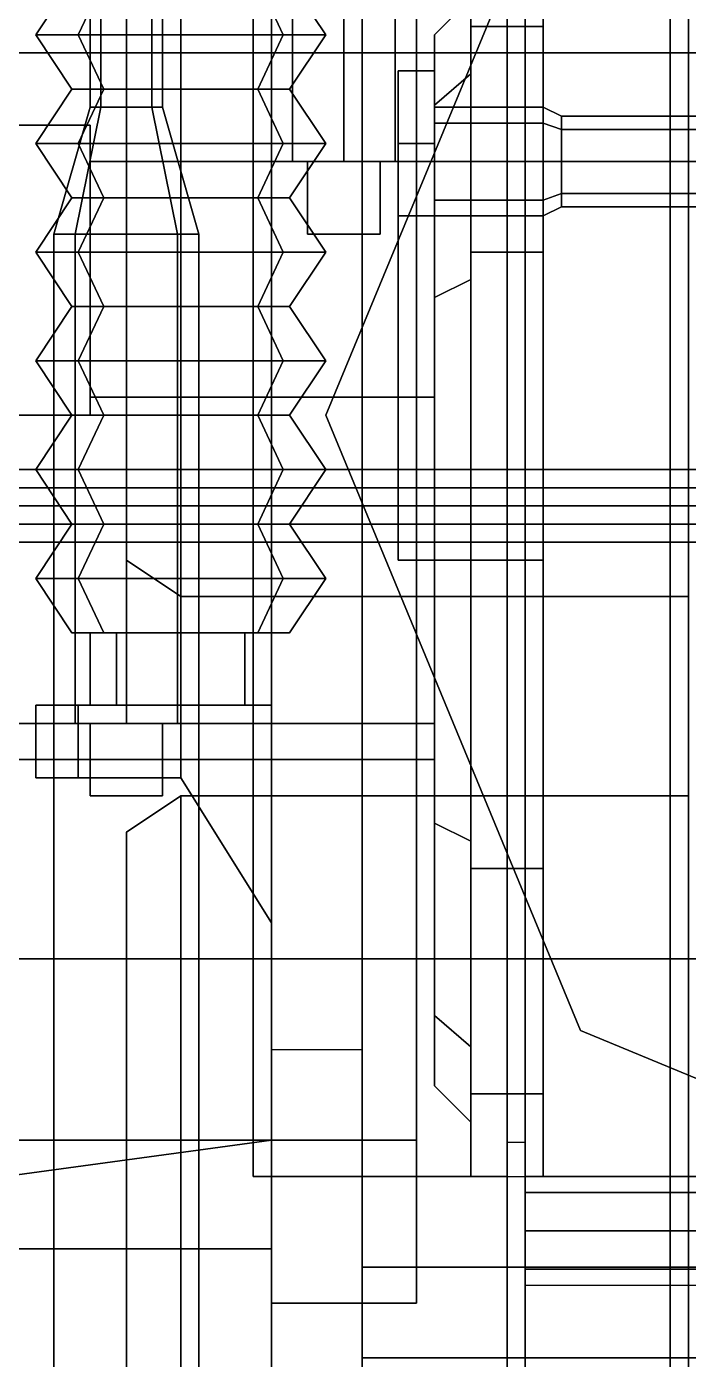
# Model space of a CAD drawing. Header units: millimetres. Extents: x -1.1 to 1.1, y -2.8 to 10.1.
# Drawn here: x -0.645 to -0.28, y 1.699 to 2.434 of the extents above; entities that cross this region are included whole.
import ezdxf

# ---------------------------------------------------------------- set-up
doc = ezdxf.new("R2010")
doc.units = ezdxf.units.MM
for name, color, linetype in [('internals', 5, 'Continuous'), ('seats', 3, 'Continuous'), ('sleeve', 5, 'Continuous'), ('suspension', 5, 'Continuous'), ('tent', 3, 'Continuous'), ('turret', 2, 'Continuous')]:
    doc.layers.add(name, color=color, linetype=linetype)

msp = doc.modelspace()

# ---------------------------------------------------------------- linework, layer by layer
for points in [[(-0.29, 0.34, 0.77), (-0.29, 3.07, 0.77), (0.29, 3.07, 0.77), (0.29, 0.34, 0.77)], [(-0.29, 0.53, 1.05), (-0.29, 2.9, 1.05), (-0.29, 3.07, 0.77), (-0.29, 0.34, 0.77)], [(0.91, 2.17, 2.12), (0.91, 2.18, 2.11), (-0.91, 2.18, 2.11), (-0.91, 2.17, 2.12)], [(0.91, 2.18, 2.11), (0.91, 2.17, 2.1), (-0.91, 2.17, 2.1), (-0.91, 2.18, 2.11)], [(0.91, 2.16, 2.11), (0.91, 2.17, 2.12), (-0.91, 2.17, 2.12), (-0.91, 2.16, 2.11)], [(0.91, 2.17, 2.1), (0.91, 2.16, 2.11), (-0.91, 2.16, 2.11), (-0.91, 2.17, 2.1)]]:
    msp.add_3dface(points)
at = {"layer": 'internals'}
for points in [[(-0.73, 3.16, 1.07), (-0.73, 0.53, 1.07), (-0.28, 0.29, 1.07), (-0.28, 3.16, 1.07)], [(-0.28, 3.16, 0.78), (-0.28, 0.29, 0.78), (0.28, 0.29, 0.78), (0.28, 3.16, 0.78)], [(-0.28, 3.16, 1.07), (-0.28, 0.29, 1.07), (-0.28, 0.29, 0.78), (-0.28, 3.16, 0.78)]]:
    msp.add_3dface(points, dxfattribs=at)
at = {"layer": 'seats'}
for points in [[(-0.59, 2.14, 1.11), (-0.56, 2.12, 1.11), (-0.56, 2.5, 1.11), (-0.59, 2.48, 1.11)], [(-0.56, 2.12, 1.11), (-0.28, 2.12, 1.11), (-0.28, 2.5, 1.11), (-0.56, 2.5, 1.11)], [(-0.59, 2.48, 1.07), (-0.59, 2.14, 1.07), (-0.59, 2.14, 1.11), (-0.59, 2.48, 1.11)], [(-0.59, 2.14, 1.07), (-0.56, 2.12, 1.07), (-0.56, 2.12, 1.11), (-0.59, 2.14, 1.11)], [(-0.56, 2.12, 1.07), (-0.28, 2.12, 1.07), (-0.28, 2.12, 1.11), (-0.56, 2.12, 1.11)], [(-0.59, 1.65, 1.11), (-0.56, 1.63, 1.11), (-0.56, 2.01, 1.11), (-0.59, 1.99, 1.11)], [(-0.59, 1.99, 1.11), (-0.56, 2.01, 1.11), (-0.56, 2.01, 1.07), (-0.59, 1.99, 1.07)], [(-0.56, 1.63, 1.11), (-0.28, 1.63, 1.11), (-0.28, 2.01, 1.11), (-0.56, 2.01, 1.11)], [(-0.56, 2.01, 1.11), (-0.28, 2.01, 1.11), (-0.28, 2.01, 1.07), (-0.56, 2.01, 1.07)], [(-0.59, 1.99, 1.07), (-0.59, 1.65, 1.07), (-0.59, 1.65, 1.11), (-0.59, 1.99, 1.11)]]:
    msp.add_3dface(points, dxfattribs=at)
at = {"layer": 'sleeve'}
for points in [[(-0.60414, 3.07, 2.07414), (-0.61, 3.07, 2.06), (-0.61, 2.39, 2.06), (-0.60414, 2.39, 2.07414)], [(-0.61, 3.07, 2.06), (-0.60414, 3.07, 2.04586), (-0.60414, 2.39, 2.04586), (-0.61, 2.39, 2.06)], [(-0.59, 3.07, 2.08), (-0.60414, 3.07, 2.07414), (-0.60414, 2.39, 2.07414), (-0.59, 2.39, 2.08)], [(-0.60414, 3.07, 2.04586), (-0.59, 3.07, 2.04), (-0.59, 2.39, 2.04), (-0.60414, 2.39, 2.04586)], [(-0.57586, 3.07, 2.07414), (-0.59, 3.07, 2.08), (-0.59, 2.39, 2.08), (-0.57586, 2.39, 2.07414)], [(-0.59, 3.07, 2.04), (-0.57586, 3.07, 2.04586), (-0.57586, 2.39, 2.04586), (-0.59, 2.39, 2.04)], [(-0.57, 3.07, 2.06), (-0.57586, 3.07, 2.07414), (-0.57586, 2.39, 2.07414), (-0.57, 2.39, 2.06)], [(-0.57586, 3.07, 2.04586), (-0.57, 3.07, 2.06), (-0.57, 2.39, 2.06), (-0.57586, 2.39, 2.04586)], [(-0.49828, 2.63, 2.33828), (-0.51, 2.63, 2.31), (-0.51, 2.36, 2.31), (-0.49828, 2.36, 2.33828)], [(-0.51, 2.63, 2.31), (-0.49828, 2.63, 2.28172), (-0.49828, 2.36, 2.28172), (-0.51, 2.36, 2.31)], [(-0.47, 2.63, 2.35), (-0.49828, 2.63, 2.33828), (-0.49828, 2.36, 2.33828), (-0.47, 2.36, 2.35)], [(-0.49828, 2.63, 2.28172), (-0.47, 2.63, 2.27), (-0.47, 2.36, 2.27), (-0.49828, 2.36, 2.28172)], [(-0.44172, 2.63, 2.33828), (-0.47, 2.63, 2.35), (-0.47, 2.36, 2.35), (-0.44172, 2.36, 2.33828)], [(-0.47, 2.63, 2.27), (-0.44172, 2.63, 2.28172), (-0.44172, 2.36, 2.28172), (-0.47, 2.36, 2.27)], [(-0.43, 2.63, 2.31), (-0.44172, 2.63, 2.33828), (-0.44172, 2.36, 2.33828), (-0.43, 2.36, 2.31)], [(-0.44172, 2.63, 2.28172), (-0.43, 2.63, 2.31), (-0.43, 2.36, 2.31), (-0.44172, 2.36, 2.28172)], [(-0.4, 2.40847, 2.345), (-0.4, 2.45, 2.19), (-0.42, 2.43, 2.19), (-0.42, 2.39115, 2.335)], [(-0.4, 2.45, 2.19), (-0.4, 2.40847, 2.035), (-0.42, 2.39115, 2.045), (-0.42, 2.43, 2.19)], [(-0.42, 1.995, 1.93885), (-0.42, 2.39115, 2.335), (-0.42, 2.43, 2.19), (-0.42, 2.14, 1.9)], [(-0.42, 2.14, 1.9), (-0.42, 2.43, 2.19), (-0.42, 2.39115, 2.045), (-0.42, 2.285, 1.93885)], [(-0.42, 2.41, 2.46), (-0.42, 2.37, 2.41), (-0.44, 2.37, 2.41), (-0.44, 2.41, 2.46)], [(-0.44, 2.41, 2.53), (-0.44, 2.37, 2.57), (-0.42, 2.37, 2.57), (-0.42, 2.41, 2.53)], [(-0.42, 2.41, 2.53), (-0.42, 2.41, 2.46), (-0.44, 2.41, 2.46), (-0.44, 2.41, 2.53)], [(-0.44, 2.41, 2.46), (-0.44, 2.37, 2.41), (-0.44, 2.37, 2.57), (-0.44, 2.41, 2.53)], [(-0.42, 2.37, 2.57), (-0.42, 2.37, 2.41), (-0.42, 2.41, 2.46), (-0.42, 2.41, 2.53)], [(-0.4, 2.295, 2.45847), (-0.4, 2.40847, 2.345), (-0.42, 2.39115, 2.335), (-0.42, 2.285, 2.44115)], [(-0.4, 2.40847, 2.035), (-0.4, 2.295, 1.92153), (-0.42, 2.285, 1.93885), (-0.42, 2.39115, 2.045)], [(-0.61828, 2.32, 2.03172), (-0.63, 2.32, 2.06), (-0.61, 2.39, 2.06), (-0.60414, 2.39, 2.04586)], [(-0.63, 2.32, 2.06), (-0.61828, 2.32, 2.08828), (-0.60414, 2.39, 2.07414), (-0.61, 2.39, 2.06)], [(-0.59, 2.32, 2.02), (-0.61828, 2.32, 2.03172), (-0.60414, 2.39, 2.04586), (-0.59, 2.39, 2.04)], [(-0.61828, 2.32, 2.08828), (-0.59, 2.32, 2.1), (-0.59, 2.39, 2.08), (-0.60414, 2.39, 2.07414)], [(-0.56172, 2.32, 2.03172), (-0.59, 2.32, 2.02), (-0.59, 2.39, 2.04), (-0.57586, 2.39, 2.04586)], [(-0.59, 2.32, 2.1), (-0.56172, 2.32, 2.08828), (-0.57586, 2.39, 2.07414), (-0.59, 2.39, 2.08)], [(-0.55, 2.32, 2.06), (-0.56172, 2.32, 2.03172), (-0.57586, 2.39, 2.04586), (-0.57, 2.39, 2.06)], [(-0.56172, 2.32, 2.08828), (-0.55, 2.32, 2.06), (-0.57, 2.39, 2.06), (-0.57586, 2.39, 2.07414)], [(-0.42, 1.88885, 2.045), (-0.42, 2.285, 2.44115), (-0.42, 2.39115, 2.335), (-0.42, 1.995, 1.93885)], [(-0.42, 2.39, 2.52), (-0.42, 2.38121, 2.54121), (-0.36, 2.38121, 2.54121), (-0.36, 2.39, 2.52)], [(-0.42, 2.38121, 2.49879), (-0.42, 2.39, 2.52), (-0.36, 2.39, 2.52), (-0.36, 2.38121, 2.49879)], [(-0.35, 2.37768, 2.53768), (-0.35, 2.385, 2.52), (-0.36, 2.39, 2.52), (-0.36, 2.38121, 2.54121)], [(-0.35, 2.385, 2.52), (-0.35, 2.37768, 2.50232), (-0.36, 2.38121, 2.49879), (-0.36, 2.39, 2.52)], [(0.35, 2.37768, 2.53768), (0.35, 2.385, 2.52), (-0.35, 2.385, 2.52), (-0.35, 2.37768, 2.53768)], [(0.35, 2.385, 2.52), (0.35, 2.37768, 2.50232), (-0.35, 2.37768, 2.50232), (-0.35, 2.385, 2.52)], [(-0.61, 2.38, 2.51), (-0.61, 2.38, 2.12), (-0.93, 2.38, 2.12), (-0.93, 2.38, 2.51)], [(-0.65686, 2.38, 2.62314), (-0.61, 2.38, 2.51), (-0.93, 2.38, 2.51), (-0.88314, 2.38, 2.62314)], [(-0.61, 2.38, 2.12), (-0.61, 2.22, 2.12), (-0.93, 2.22, 2.12), (-0.93, 2.38, 2.12)], [(-0.61, 2.38, 2.51), (-0.65686, 2.38, 2.62314), (-0.65686, 2.22, 2.62314), (-0.61, 2.22, 2.51)], [(-0.61, 2.38, 2.12), (-0.61, 2.38, 2.51), (-0.61, 2.22, 2.51), (-0.61, 2.22, 2.12)], [(-0.42, 2.38121, 2.54121), (-0.42, 2.36, 2.55), (-0.36, 2.36, 2.55), (-0.36, 2.38121, 2.54121)], [(-0.42, 2.36, 2.49), (-0.42, 2.38121, 2.49879), (-0.36, 2.38121, 2.49879), (-0.36, 2.36, 2.49)], [(-0.35, 2.36, 2.545), (-0.35, 2.37768, 2.53768), (-0.36, 2.38121, 2.54121), (-0.36, 2.36, 2.55)], [(-0.35, 2.37768, 2.50232), (-0.35, 2.36, 2.495), (-0.36, 2.36, 2.49), (-0.36, 2.38121, 2.49879)], [(0.35, 2.36, 2.545), (0.35, 2.37768, 2.53768), (-0.35, 2.37768, 2.53768), (-0.35, 2.36, 2.545)], [(0.35, 2.37768, 2.50232), (0.35, 2.36, 2.495), (-0.35, 2.36, 2.495), (-0.35, 2.37768, 2.50232)], [(-0.42, 2.37, 2.41), (-0.42, 2.33, 2.41), (-0.44, 2.33, 2.41), (-0.44, 2.37, 2.41)], [(-0.44, 2.37, 2.57), (-0.44, 2.33, 2.57), (-0.42, 2.33, 2.57), (-0.42, 2.37, 2.57)], [(-0.44, 2.37, 2.41), (-0.44, 2.33, 2.41), (-0.44, 2.33, 2.57), (-0.44, 2.37, 2.57)], [(-0.42, 2.33, 2.57), (-0.42, 2.33, 2.41), (-0.42, 2.37, 2.41), (-0.42, 2.37, 2.57)], [(-0.51, 2.36, 2.36), (-0.51, 2.36, 2.32), (-0.61, 2.36, 2.32), (-0.61, 2.36, 2.36)], [(-0.51, 2.36, 2.32), (-0.51, 2.23, 2.32), (-0.61, 2.23, 2.32), (-0.61, 2.36, 2.32)], [(-0.61, 2.36, 2.36), (-0.61, 2.23, 2.36), (-0.51, 2.23, 2.36), (-0.51, 2.36, 2.36)], [(-0.42, 2.36, 2.21), (-0.42, 2.36, 2.06), (-0.61, 2.36, 2.15), (-0.61, 2.36, 2.3)], [(-0.42, 2.36, 2.06), (-0.42, 2.23, 2.06), (-0.61, 2.23, 2.15), (-0.61, 2.36, 2.15)], [(-0.61, 2.36, 2.3), (-0.61, 2.23, 2.3), (-0.42, 2.23, 2.21), (-0.42, 2.36, 2.21)], [(-0.51, 2.36, 2.26), (-0.51, 1.82, 2.26), (-0.51, 1.82, 2.38), (-0.51, 2.36, 2.38)], [(-0.51, 2.36, 2.38), (-0.51, 1.82, 2.38), (-0.43, 1.82, 2.38), (-0.43, 2.36, 2.38)], [(-0.43, 2.36, 2.38), (-0.43, 2.36, 2.26), (-0.51, 2.36, 2.26), (-0.51, 2.36, 2.38)], [(-0.43, 2.36, 2.26), (-0.43, 1.82, 2.26), (-0.51, 1.82, 2.26), (-0.51, 2.36, 2.26)], [(-0.49, 2.36, 2.38), (-0.49, 2.32, 2.38), (-0.49, 2.32, 2.44), (-0.49, 2.36, 2.44)], [(-0.49, 2.36, 2.44), (-0.49, 2.32, 2.44), (-0.45, 2.32, 2.44), (-0.45, 2.36, 2.44)], [(-0.45, 2.36, 2.38), (-0.49, 2.36, 2.38), (-0.49, 2.36, 2.44), (-0.45, 2.36, 2.44)], [(-0.45, 2.32, 2.44), (-0.45, 2.32, 2.38), (-0.45, 2.36, 2.38), (-0.45, 2.36, 2.44)], [(-0.43, 1.82, 2.38), (-0.43, 1.82, 2.26), (-0.43, 2.36, 2.26), (-0.43, 2.36, 2.38)], [(-0.43, 2.36, 2.36), (-0.43, 2.23, 2.36), (-0.42, 2.23, 2.36), (-0.42, 2.36, 2.36)], [(-0.42, 2.36, 2.36), (-0.42, 2.36, 2.32), (-0.43, 2.36, 2.32), (-0.43, 2.36, 2.36)], [(-0.42, 2.36, 2.32), (-0.42, 2.23, 2.32), (-0.43, 2.23, 2.32), (-0.43, 2.36, 2.32)], [(-0.42, 2.36, 2.55), (-0.42, 2.33879, 2.54121), (-0.36, 2.33879, 2.54121), (-0.36, 2.36, 2.55)], [(-0.42, 2.33879, 2.49879), (-0.42, 2.36, 2.49), (-0.36, 2.36, 2.49), (-0.36, 2.33879, 2.49879)], [(-0.35, 2.34232, 2.53768), (-0.35, 2.36, 2.545), (-0.36, 2.36, 2.55), (-0.36, 2.33879, 2.54121)], [(-0.35, 2.36, 2.495), (-0.35, 2.34232, 2.50232), (-0.36, 2.33879, 2.49879), (-0.36, 2.36, 2.49)], [(0.35, 2.34232, 2.53768), (0.35, 2.36, 2.545), (-0.35, 2.36, 2.545), (-0.35, 2.34232, 2.53768)], [(0.35, 2.36, 2.495), (0.35, 2.34232, 2.50232), (-0.35, 2.34232, 2.50232), (-0.35, 2.36, 2.495)], [(-0.42, 2.33879, 2.54121), (-0.42, 2.33, 2.52), (-0.36, 2.33, 2.52), (-0.36, 2.33879, 2.54121)], [(-0.42, 2.33, 2.52), (-0.42, 2.33879, 2.49879), (-0.36, 2.33879, 2.49879), (-0.36, 2.33, 2.52)], [(-0.35, 2.335, 2.52), (-0.35, 2.34232, 2.53768), (-0.36, 2.33879, 2.54121), (-0.36, 2.33, 2.52)], [(-0.35, 2.34232, 2.50232), (-0.35, 2.335, 2.52), (-0.36, 2.33, 2.52), (-0.36, 2.33879, 2.49879)], [(0.35, 2.335, 2.52), (0.35, 2.34232, 2.53768), (-0.35, 2.34232, 2.53768), (-0.35, 2.335, 2.52)], [(0.35, 2.34232, 2.50232), (0.35, 2.335, 2.52), (-0.35, 2.335, 2.52), (-0.35, 2.34232, 2.50232)], [(-0.42, 2.33, 2.41), (-0.42, 2.14, 2.38), (-0.44, 2.14, 2.38), (-0.44, 2.33, 2.41)], [(-0.44, 2.33, 2.57), (-0.44, 2.14, 2.48), (-0.42, 2.14, 2.48), (-0.42, 2.33, 2.57)], [(-0.44, 2.33, 2.41), (-0.44, 2.14, 2.38), (-0.44, 2.14, 2.48), (-0.44, 2.33, 2.57)], [(-0.42, 2.14, 2.48), (-0.42, 2.14, 2.38), (-0.42, 2.33, 2.41), (-0.42, 2.33, 2.57)], [(-0.61828, 2.32, 2.08828), (-0.63, 2.32, 2.06), (-0.63, 2.05, 2.06), (-0.61828, 2.05, 2.08828)], [(-0.63, 2.32, 2.06), (-0.61828, 2.32, 2.03172), (-0.61828, 2.05, 2.03172), (-0.63, 2.05, 2.06)], [(-0.59, 2.32, 2.1), (-0.61828, 2.32, 2.08828), (-0.61828, 2.05, 2.08828), (-0.59, 2.05, 2.1)], [(-0.61828, 2.32, 2.03172), (-0.59, 2.32, 2.02), (-0.59, 2.05, 2.02), (-0.61828, 2.05, 2.03172)], [(-0.56172, 2.32, 2.08828), (-0.59, 2.32, 2.1), (-0.59, 2.05, 2.1), (-0.56172, 2.05, 2.08828)], [(-0.59, 2.32, 2.02), (-0.56172, 2.32, 2.03172), (-0.56172, 2.05, 2.03172), (-0.59, 2.05, 2.02)], [(-0.55, 2.32, 2.06), (-0.56172, 2.32, 2.08828), (-0.56172, 2.05, 2.08828), (-0.55, 2.05, 2.06)], [(-0.56172, 2.32, 2.03172), (-0.55, 2.32, 2.06), (-0.55, 2.05, 2.06), (-0.56172, 2.05, 2.03172)], [(-0.49, 2.32, 2.44), (-0.49, 2.32, 2.38), (-0.45, 2.32, 2.38), (-0.45, 2.32, 2.44)], [(-0.4, 2.14, 2.5), (-0.4, 2.295, 2.45847), (-0.42, 2.285, 2.44115), (-0.42, 2.14, 2.48)], [(-0.4, 2.295, 1.92153), (-0.4, 2.14, 1.88), (-0.42, 2.14, 1.9), (-0.42, 2.285, 1.93885)], [(-0.42, 1.85, 2.19), (-0.42, 2.14, 2.48), (-0.42, 2.285, 2.44115), (-0.42, 1.88885, 2.045)], [(-0.61, 2.23, 2.36), (-0.61, 2.23, 2.32), (-0.51, 2.23, 2.32), (-0.51, 2.23, 2.36)], [(-0.61, 2.23, 2.3), (-0.61, 2.23, 2.15), (-0.42, 2.23, 2.06), (-0.42, 2.23, 2.21)], [(-0.43, 2.23, 2.36), (-0.43, 2.23, 2.32), (-0.42, 2.23, 2.32), (-0.42, 2.23, 2.36)], [(-0.93, 2.22, 2.51), (-0.93, 2.22, 2.12), (-0.61, 2.22, 2.12), (-0.61, 2.22, 2.51)], [(-0.88314, 2.22, 2.62314), (-0.93, 2.22, 2.51), (-0.61, 2.22, 2.51), (-0.65686, 2.22, 2.62314)], [(-0.44, 2.14, 2.48), (-0.44, 2.14, 2.38), (-0.42, 2.14, 2.38), (-0.42, 2.14, 2.48)], [(-0.4, 1.985, 2.45847), (-0.4, 2.14, 2.5), (-0.42, 2.14, 2.48), (-0.42, 1.995, 2.44115)], [(-0.4, 2.14, 1.88), (-0.4, 1.985, 1.92153), (-0.42, 1.995, 1.93885), (-0.42, 2.14, 1.9)], [(-0.42, 1.88885, 2.335), (-0.42, 1.995, 2.44115), (-0.42, 2.14, 2.48), (-0.42, 1.85, 2.19)], [(-0.73, 2.05, 2.01), (-0.73, 1.92, 2.01), (-0.42, 1.92, 2.01), (-0.42, 2.05, 2.01)], [(-0.73, 2.05, 2.11), (-0.73, 1.92, 2.11), (-0.63, 1.92, 2.11), (-0.63, 2.05, 2.11)], [(-0.63, 2.05, 2.07), (-0.63, 1.92, 2.07), (-0.73, 1.92, 2.07), (-0.73, 2.05, 2.07)], [(-0.63, 2.05, 2.11), (-0.63, 2.05, 2.07), (-0.73, 2.05, 2.07), (-0.73, 2.05, 2.11)], [(-0.42, 2.05, 1.93), (-0.42, 2.03, 1.93), (-0.73, 2.03, 1.93), (-0.73, 2.05, 1.93)], [(-0.42, 2.05, 2.01), (-0.42, 2.05, 1.93), (-0.73, 2.05, 1.93), (-0.73, 2.05, 2.01)], [(-0.63, 2.05, 2.01), (-0.63, 1.51, 2.01), (-0.63, 1.51, 2.13), (-0.63, 2.05, 2.13)], [(-0.63, 2.05, 2.13), (-0.63, 1.51, 2.13), (-0.55, 1.51, 2.13), (-0.55, 2.05, 2.13)], [(-0.55, 2.05, 2.13), (-0.55, 2.05, 2.01), (-0.63, 2.05, 2.01), (-0.63, 2.05, 2.13)], [(-0.55, 2.05, 2.01), (-0.55, 1.51, 2.01), (-0.63, 1.51, 2.01), (-0.63, 2.05, 2.01)], [(-0.57, 2.05, 2.13), (-0.61, 2.05, 2.13), (-0.61, 2.05, 2.19), (-0.57, 2.05, 2.19)], [(-0.61, 2.05, 2.13), (-0.61, 2.01, 2.13), (-0.61, 2.01, 2.19), (-0.61, 2.05, 2.19)], [(-0.61, 2.05, 2.19), (-0.61, 2.01, 2.19), (-0.57, 2.01, 2.19), (-0.57, 2.05, 2.19)], [(-0.57, 2.01, 2.19), (-0.57, 2.01, 2.13), (-0.57, 2.05, 2.13), (-0.57, 2.05, 2.19)], [(-0.55, 1.51, 2.13), (-0.55, 1.51, 2.01), (-0.55, 2.05, 2.01), (-0.55, 2.05, 2.13)], [(-0.73, 2.03, 2.01), (-0.73, 2.03, 1.93), (-0.42, 2.03, 1.93), (-0.42, 2.03, 2.01)], [(-0.61, 2.01, 2.19), (-0.61, 2.01, 2.13), (-0.57, 2.01, 2.13), (-0.57, 2.01, 2.19)], [(-0.4, 1.87153, 2.345), (-0.4, 1.985, 2.45847), (-0.42, 1.995, 2.44115), (-0.42, 1.88885, 2.335)], [(-0.4, 1.985, 1.92153), (-0.4, 1.87153, 2.035), (-0.42, 1.88885, 2.045), (-0.42, 1.995, 1.93885)], [(-0.73, 1.92, 2.11), (-0.73, 1.92, 2.07), (-0.63, 1.92, 2.07), (-0.63, 1.92, 2.11)], [(-0.4, 1.83, 2.19), (-0.4, 1.87153, 2.345), (-0.42, 1.88885, 2.335), (-0.42, 1.85, 2.19)], [(-0.4, 1.87153, 2.035), (-0.4, 1.83, 2.19), (-0.42, 1.85, 2.19), (-0.42, 1.88885, 2.045)], [(-0.51, 1.82, 2.28), (-0.51, 1.82, 2.26), (-0.43, 1.82, 2.26), (-0.43, 1.82, 2.28)], [(-0.51, 1.82, 2.28), (-0.51, 1.73, 2.28), (-0.51, 1.73, 2.33), (-0.51, 1.82, 2.33)], [(-0.43, 1.82, 2.28), (-0.43, 1.73, 2.28), (-0.51, 1.73, 2.28), (-0.51, 1.82, 2.28)], [(-0.51, 1.82, 2.33), (-0.51, 1.73, 2.33), (-0.43, 1.73, 2.33), (-0.43, 1.82, 2.33)], [(-0.51, 1.82, 2.38), (-0.51, 1.82, 2.33), (-0.43, 1.82, 2.33), (-0.43, 1.82, 2.38)], [(-0.43, 1.73, 2.33), (-0.43, 1.73, 2.28), (-0.43, 1.82, 2.28), (-0.43, 1.82, 2.33)], [(-0.51, 1.73, 2.33), (-0.51, 1.73, 2.28), (-0.43, 1.73, 2.28), (-0.43, 1.73, 2.33)]]:
    msp.add_3dface(points, dxfattribs=at)
at = {"layer": 'suspension'}
for points in [[(-0.51, 3.17, 0.6), (-0.51, 0.5, 0.6), (-0.51, 0.4, 0.79), (-0.51, 3.17, 0.79)], [(-0.46, 3.12, 0.6), (-0.46, 0.5, 0.6), (-0.51, 0.5, 0.6), (-0.51, 3.17, 0.6)], [(-0.51, 3.17, 0.79), (-0.51, 0.4, 0.79), (-0.46, 0.4, 0.79), (-0.46, 3.12, 0.79)], [(-0.46, 0.4, 0.79), (-0.46, 0.5, 0.6), (-0.46, 3.12, 0.6), (-0.46, 3.12, 0.79)], [(-0.61657, 2.43, 0.44343), (-0.64, 2.43, 0.5), (-0.62, 2.46, 0.5), (-0.60243, 2.46, 0.45757)], [(-0.64, 2.43, 0.5), (-0.61657, 2.43, 0.55657), (-0.60243, 2.46, 0.54243), (-0.62, 2.46, 0.5)], [(-0.56, 2.43, 0.42), (-0.61657, 2.43, 0.44343), (-0.60243, 2.46, 0.45757), (-0.56, 2.46, 0.44)], [(-0.61657, 2.43, 0.55657), (-0.56, 2.43, 0.58), (-0.56, 2.46, 0.56), (-0.60243, 2.46, 0.54243)], [(-0.50343, 2.43, 0.44343), (-0.56, 2.43, 0.42), (-0.56, 2.46, 0.44), (-0.51757, 2.46, 0.45757)], [(-0.56, 2.43, 0.58), (-0.50343, 2.43, 0.55657), (-0.51757, 2.46, 0.54243), (-0.56, 2.46, 0.56)], [(-0.48, 2.43, 0.5), (-0.50343, 2.43, 0.44343), (-0.51757, 2.46, 0.45757), (-0.5, 2.46, 0.5)], [(-0.50343, 2.43, 0.55657), (-0.48, 2.43, 0.5), (-0.5, 2.46, 0.5), (-0.51757, 2.46, 0.54243)], [(-0.61657, 2.43, 0.55657), (-0.64, 2.43, 0.5), (-0.62, 2.4, 0.5), (-0.60243, 2.4, 0.54243)], [(-0.64, 2.43, 0.5), (-0.61657, 2.43, 0.44343), (-0.60243, 2.4, 0.45757), (-0.62, 2.4, 0.5)], [(-0.56, 2.43, 0.58), (-0.61657, 2.43, 0.55657), (-0.60243, 2.4, 0.54243), (-0.56, 2.4, 0.56)], [(-0.61657, 2.43, 0.44343), (-0.56, 2.43, 0.42), (-0.56, 2.4, 0.44), (-0.60243, 2.4, 0.45757)], [(-0.50343, 2.43, 0.55657), (-0.56, 2.43, 0.58), (-0.56, 2.4, 0.56), (-0.51757, 2.4, 0.54243)], [(-0.56, 2.43, 0.42), (-0.50343, 2.43, 0.44343), (-0.51757, 2.4, 0.45757), (-0.56, 2.4, 0.44)], [(-0.48, 2.43, 0.5), (-0.50343, 2.43, 0.55657), (-0.51757, 2.4, 0.54243), (-0.5, 2.4, 0.5)], [(-0.50343, 2.43, 0.44343), (-0.48, 2.43, 0.5), (-0.5, 2.4, 0.5), (-0.51757, 2.4, 0.45757)], [(-0.61657, 2.37, 0.44343), (-0.64, 2.37, 0.5), (-0.62, 2.4, 0.5), (-0.60243, 2.4, 0.45757)], [(-0.64, 2.37, 0.5), (-0.61657, 2.37, 0.55657), (-0.60243, 2.4, 0.54243), (-0.62, 2.4, 0.5)], [(-0.56, 2.37, 0.42), (-0.61657, 2.37, 0.44343), (-0.60243, 2.4, 0.45757), (-0.56, 2.4, 0.44)], [(-0.61657, 2.37, 0.55657), (-0.56, 2.37, 0.58), (-0.56, 2.4, 0.56), (-0.60243, 2.4, 0.54243)], [(-0.50343, 2.37, 0.44343), (-0.56, 2.37, 0.42), (-0.56, 2.4, 0.44), (-0.51757, 2.4, 0.45757)], [(-0.56, 2.37, 0.58), (-0.50343, 2.37, 0.55657), (-0.51757, 2.4, 0.54243), (-0.56, 2.4, 0.56)], [(-0.48, 2.37, 0.5), (-0.50343, 2.37, 0.44343), (-0.51757, 2.4, 0.45757), (-0.5, 2.4, 0.5)], [(-0.50343, 2.37, 0.55657), (-0.48, 2.37, 0.5), (-0.5, 2.4, 0.5), (-0.51757, 2.4, 0.54243)], [(-0.61657, 2.37, 0.55657), (-0.64, 2.37, 0.5), (-0.62, 2.34, 0.5), (-0.60243, 2.34, 0.54243)], [(-0.64, 2.37, 0.5), (-0.61657, 2.37, 0.44343), (-0.60243, 2.34, 0.45757), (-0.62, 2.34, 0.5)], [(-0.56, 2.37, 0.58), (-0.61657, 2.37, 0.55657), (-0.60243, 2.34, 0.54243), (-0.56, 2.34, 0.56)], [(-0.61657, 2.37, 0.44343), (-0.56, 2.37, 0.42), (-0.56, 2.34, 0.44), (-0.60243, 2.34, 0.45757)], [(-0.50343, 2.37, 0.55657), (-0.56, 2.37, 0.58), (-0.56, 2.34, 0.56), (-0.51757, 2.34, 0.54243)], [(-0.56, 2.37, 0.42), (-0.50343, 2.37, 0.44343), (-0.51757, 2.34, 0.45757), (-0.56, 2.34, 0.44)], [(-0.48, 2.37, 0.5), (-0.50343, 2.37, 0.55657), (-0.51757, 2.34, 0.54243), (-0.5, 2.34, 0.5)], [(-0.50343, 2.37, 0.44343), (-0.48, 2.37, 0.5), (-0.5, 2.34, 0.5), (-0.51757, 2.34, 0.45757)], [(-0.61657, 2.31, 0.44343), (-0.64, 2.31, 0.5), (-0.62, 2.34, 0.5), (-0.60243, 2.34, 0.45757)], [(-0.64, 2.31, 0.5), (-0.61657, 2.31, 0.55657), (-0.60243, 2.34, 0.54243), (-0.62, 2.34, 0.5)], [(-0.56, 2.31, 0.42), (-0.61657, 2.31, 0.44343), (-0.60243, 2.34, 0.45757), (-0.56, 2.34, 0.44)], [(-0.61657, 2.31, 0.55657), (-0.56, 2.31, 0.58), (-0.56, 2.34, 0.56), (-0.60243, 2.34, 0.54243)], [(-0.50343, 2.31, 0.44343), (-0.56, 2.31, 0.42), (-0.56, 2.34, 0.44), (-0.51757, 2.34, 0.45757)], [(-0.56, 2.31, 0.58), (-0.50343, 2.31, 0.55657), (-0.51757, 2.34, 0.54243), (-0.56, 2.34, 0.56)], [(-0.48, 2.31, 0.5), (-0.50343, 2.31, 0.44343), (-0.51757, 2.34, 0.45757), (-0.5, 2.34, 0.5)], [(-0.50343, 2.31, 0.55657), (-0.48, 2.31, 0.5), (-0.5, 2.34, 0.5), (-0.51757, 2.34, 0.54243)], [(-0.61657, 2.31, 0.55657), (-0.64, 2.31, 0.5), (-0.62, 2.28, 0.5), (-0.60243, 2.28, 0.54243)], [(-0.64, 2.31, 0.5), (-0.61657, 2.31, 0.44343), (-0.60243, 2.28, 0.45757), (-0.62, 2.28, 0.5)], [(-0.56, 2.31, 0.58), (-0.61657, 2.31, 0.55657), (-0.60243, 2.28, 0.54243), (-0.56, 2.28, 0.56)], [(-0.61657, 2.31, 0.44343), (-0.56, 2.31, 0.42), (-0.56, 2.28, 0.44), (-0.60243, 2.28, 0.45757)], [(-0.50343, 2.31, 0.55657), (-0.56, 2.31, 0.58), (-0.56, 2.28, 0.56), (-0.51757, 2.28, 0.54243)], [(-0.56, 2.31, 0.42), (-0.50343, 2.31, 0.44343), (-0.51757, 2.28, 0.45757), (-0.56, 2.28, 0.44)], [(-0.48, 2.31, 0.5), (-0.50343, 2.31, 0.55657), (-0.51757, 2.28, 0.54243), (-0.5, 2.28, 0.5)], [(-0.50343, 2.31, 0.44343), (-0.48, 2.31, 0.5), (-0.5, 2.28, 0.5), (-0.51757, 2.28, 0.45757)], [(-0.61657, 2.25, 0.44343), (-0.64, 2.25, 0.5), (-0.62, 2.28, 0.5), (-0.60243, 2.28, 0.45757)], [(-0.64, 2.25, 0.5), (-0.61657, 2.25, 0.55657), (-0.60243, 2.28, 0.54243), (-0.62, 2.28, 0.5)], [(-0.56, 2.25, 0.42), (-0.61657, 2.25, 0.44343), (-0.60243, 2.28, 0.45757), (-0.56, 2.28, 0.44)], [(-0.61657, 2.25, 0.55657), (-0.56, 2.25, 0.58), (-0.56, 2.28, 0.56), (-0.60243, 2.28, 0.54243)], [(-0.50343, 2.25, 0.44343), (-0.56, 2.25, 0.42), (-0.56, 2.28, 0.44), (-0.51757, 2.28, 0.45757)], [(-0.56, 2.25, 0.58), (-0.50343, 2.25, 0.55657), (-0.51757, 2.28, 0.54243), (-0.56, 2.28, 0.56)], [(-0.48, 2.25, 0.5), (-0.50343, 2.25, 0.44343), (-0.51757, 2.28, 0.45757), (-0.5, 2.28, 0.5)], [(-0.50343, 2.25, 0.55657), (-0.48, 2.25, 0.5), (-0.5, 2.28, 0.5), (-0.51757, 2.28, 0.54243)], [(-0.61657, 2.25, 0.55657), (-0.64, 2.25, 0.5), (-0.62, 2.22, 0.5), (-0.60243, 2.22, 0.54243)], [(-0.64, 2.25, 0.5), (-0.61657, 2.25, 0.44343), (-0.60243, 2.22, 0.45757), (-0.62, 2.22, 0.5)], [(-0.56, 2.25, 0.58), (-0.61657, 2.25, 0.55657), (-0.60243, 2.22, 0.54243), (-0.56, 2.22, 0.56)], [(-0.61657, 2.25, 0.44343), (-0.56, 2.25, 0.42), (-0.56, 2.22, 0.44), (-0.60243, 2.22, 0.45757)], [(-0.50343, 2.25, 0.55657), (-0.56, 2.25, 0.58), (-0.56, 2.22, 0.56), (-0.51757, 2.22, 0.54243)], [(-0.56, 2.25, 0.42), (-0.50343, 2.25, 0.44343), (-0.51757, 2.22, 0.45757), (-0.56, 2.22, 0.44)], [(-0.48, 2.25, 0.5), (-0.50343, 2.25, 0.55657), (-0.51757, 2.22, 0.54243), (-0.5, 2.22, 0.5)], [(-0.50343, 2.25, 0.44343), (-0.48, 2.25, 0.5), (-0.5, 2.22, 0.5), (-0.51757, 2.22, 0.45757)], [(-0.61657, 2.19, 0.44343), (-0.64, 2.19, 0.5), (-0.62, 2.22, 0.5), (-0.60243, 2.22, 0.45757)], [(-0.64, 2.19, 0.5), (-0.61657, 2.19, 0.55657), (-0.60243, 2.22, 0.54243), (-0.62, 2.22, 0.5)], [(-0.56, 2.19, 0.42), (-0.61657, 2.19, 0.44343), (-0.60243, 2.22, 0.45757), (-0.56, 2.22, 0.44)], [(-0.61657, 2.19, 0.55657), (-0.56, 2.19, 0.58), (-0.56, 2.22, 0.56), (-0.60243, 2.22, 0.54243)], [(-0.50343, 2.19, 0.44343), (-0.56, 2.19, 0.42), (-0.56, 2.22, 0.44), (-0.51757, 2.22, 0.45757)], [(-0.56, 2.19, 0.58), (-0.50343, 2.19, 0.55657), (-0.51757, 2.22, 0.54243), (-0.56, 2.22, 0.56)], [(-0.48, 2.19, 0.5), (-0.50343, 2.19, 0.44343), (-0.51757, 2.22, 0.45757), (-0.5, 2.22, 0.5)], [(-0.50343, 2.19, 0.55657), (-0.48, 2.19, 0.5), (-0.5, 2.22, 0.5), (-0.51757, 2.22, 0.54243)], [(-0.61657, 2.19, 0.55657), (-0.64, 2.19, 0.5), (-0.62, 2.16, 0.5), (-0.60243, 2.16, 0.54243)], [(-0.64, 2.19, 0.5), (-0.61657, 2.19, 0.44343), (-0.60243, 2.16, 0.45757), (-0.62, 2.16, 0.5)], [(-0.56, 2.19, 0.58), (-0.61657, 2.19, 0.55657), (-0.60243, 2.16, 0.54243), (-0.56, 2.16, 0.56)], [(-0.61657, 2.19, 0.44343), (-0.56, 2.19, 0.42), (-0.56, 2.16, 0.44), (-0.60243, 2.16, 0.45757)], [(-0.50343, 2.19, 0.55657), (-0.56, 2.19, 0.58), (-0.56, 2.16, 0.56), (-0.51757, 2.16, 0.54243)], [(-0.56, 2.19, 0.42), (-0.50343, 2.19, 0.44343), (-0.51757, 2.16, 0.45757), (-0.56, 2.16, 0.44)], [(-0.48, 2.19, 0.5), (-0.50343, 2.19, 0.55657), (-0.51757, 2.16, 0.54243), (-0.5, 2.16, 0.5)], [(-0.50343, 2.19, 0.44343), (-0.48, 2.19, 0.5), (-0.5, 2.16, 0.5), (-0.51757, 2.16, 0.45757)], [(-0.61657, 2.13, 0.44343), (-0.64, 2.13, 0.5), (-0.62, 2.16, 0.5), (-0.60243, 2.16, 0.45757)], [(-0.64, 2.13, 0.5), (-0.61657, 2.13, 0.55657), (-0.60243, 2.16, 0.54243), (-0.62, 2.16, 0.5)], [(-0.56, 2.13, 0.42), (-0.61657, 2.13, 0.44343), (-0.60243, 2.16, 0.45757), (-0.56, 2.16, 0.44)], [(-0.61657, 2.13, 0.55657), (-0.56, 2.13, 0.58), (-0.56, 2.16, 0.56), (-0.60243, 2.16, 0.54243)], [(-0.50343, 2.13, 0.44343), (-0.56, 2.13, 0.42), (-0.56, 2.16, 0.44), (-0.51757, 2.16, 0.45757)], [(-0.56, 2.13, 0.58), (-0.50343, 2.13, 0.55657), (-0.51757, 2.16, 0.54243), (-0.56, 2.16, 0.56)], [(-0.48, 2.13, 0.5), (-0.50343, 2.13, 0.44343), (-0.51757, 2.16, 0.45757), (-0.5, 2.16, 0.5)], [(-0.50343, 2.13, 0.55657), (-0.48, 2.13, 0.5), (-0.5, 2.16, 0.5), (-0.51757, 2.16, 0.54243)], [(-0.61657, 2.13, 0.55657), (-0.64, 2.13, 0.5), (-0.62, 2.1, 0.5), (-0.60243, 2.1, 0.54243)], [(-0.64, 2.13, 0.5), (-0.61657, 2.13, 0.44343), (-0.60243, 2.1, 0.45757), (-0.62, 2.1, 0.5)], [(-0.56, 2.13, 0.58), (-0.61657, 2.13, 0.55657), (-0.60243, 2.1, 0.54243), (-0.56, 2.1, 0.56)], [(-0.61657, 2.13, 0.44343), (-0.56, 2.13, 0.42), (-0.56, 2.1, 0.44), (-0.60243, 2.1, 0.45757)], [(-0.50343, 2.13, 0.55657), (-0.56, 2.13, 0.58), (-0.56, 2.1, 0.56), (-0.51757, 2.1, 0.54243)], [(-0.56, 2.13, 0.42), (-0.50343, 2.13, 0.44343), (-0.51757, 2.1, 0.45757), (-0.56, 2.1, 0.44)], [(-0.48, 2.13, 0.5), (-0.50343, 2.13, 0.55657), (-0.51757, 2.1, 0.54243), (-0.5, 2.1, 0.5)], [(-0.50343, 2.13, 0.44343), (-0.48, 2.13, 0.5), (-0.5, 2.1, 0.5), (-0.51757, 2.1, 0.45757)], [(-0.60243, 2.1, 0.54243), (-0.62, 2.1, 0.5), (-0.61, 2.1, 0.5), (-0.59536, 2.1, 0.53536)], [(-0.62, 2.1, 0.5), (-0.60243, 2.1, 0.45757), (-0.59536, 2.1, 0.46464), (-0.61, 2.1, 0.5)], [(-0.59536, 2.1, 0.53536), (-0.61, 2.1, 0.5), (-0.61, 2.06, 0.5), (-0.59536, 2.06, 0.53536)], [(-0.61, 2.1, 0.5), (-0.59536, 2.1, 0.46464), (-0.59536, 2.06, 0.46464), (-0.61, 2.06, 0.5)], [(-0.56, 2.1, 0.56), (-0.60243, 2.1, 0.54243), (-0.59536, 2.1, 0.53536), (-0.56, 2.1, 0.55)], [(-0.60243, 2.1, 0.45757), (-0.56, 2.1, 0.44), (-0.56, 2.1, 0.45), (-0.59536, 2.1, 0.46464)], [(-0.56, 2.1, 0.55), (-0.59536, 2.1, 0.53536), (-0.59536, 2.06, 0.53536), (-0.56, 2.06, 0.55)], [(-0.59536, 2.1, 0.46464), (-0.56, 2.1, 0.45), (-0.56, 2.06, 0.45), (-0.59536, 2.06, 0.46464)], [(-0.52464, 2.1, 0.53536), (-0.56, 2.1, 0.55), (-0.56, 2.06, 0.55), (-0.52464, 2.06, 0.53536)], [(-0.56, 2.1, 0.45), (-0.52464, 2.1, 0.46464), (-0.52464, 2.06, 0.46464), (-0.56, 2.06, 0.45)], [(-0.56, 2.1, 0.44), (-0.51757, 2.1, 0.45757), (-0.52464, 2.1, 0.46464), (-0.56, 2.1, 0.45)], [(-0.51757, 2.1, 0.54243), (-0.56, 2.1, 0.56), (-0.56, 2.1, 0.55), (-0.52464, 2.1, 0.53536)], [(-0.51, 2.1, 0.5), (-0.52464, 2.1, 0.53536), (-0.52464, 2.06, 0.53536), (-0.51, 2.06, 0.5)], [(-0.52464, 2.1, 0.46464), (-0.51, 2.1, 0.5), (-0.51, 2.06, 0.5), (-0.52464, 2.06, 0.46464)], [(-0.51757, 2.1, 0.45757), (-0.5, 2.1, 0.5), (-0.51, 2.1, 0.5), (-0.52464, 2.1, 0.46464)], [(-0.5, 2.1, 0.5), (-0.51757, 2.1, 0.54243), (-0.52464, 2.1, 0.53536), (-0.51, 2.1, 0.5)], [(-0.61657, 2.06, 0.55657), (-0.64, 2.06, 0.5), (-0.64, 2.02, 0.5), (-0.61657, 2.02, 0.55657)], [(-0.64, 2.06, 0.5), (-0.61657, 2.06, 0.44343), (-0.61657, 2.02, 0.44343), (-0.64, 2.02, 0.5)], [(-0.61657, 2.06, 0.44343), (-0.64, 2.06, 0.5), (-0.64, 2.06, 0.5), (-0.61657, 2.06, 0.55657)], [(-0.56, 2.06, 0.58), (-0.61657, 2.06, 0.55657), (-0.61657, 2.02, 0.55657), (-0.56, 2.02, 0.58)], [(-0.61657, 2.06, 0.44343), (-0.56, 2.06, 0.42), (-0.56, 2.02, 0.42), (-0.61657, 2.02, 0.44343)], [(-0.56, 2.06, 0.42), (-0.61657, 2.06, 0.44343), (-0.61657, 2.06, 0.55657), (-0.56, 2.06, 0.58)], [(-0.51, 2.06, 0.52), (-0.51, 1.94, 0.52), (-0.56, 2.02, 0.42), (-0.56, 2.06, 0.42)], [(-0.51, 2.06, 0.68), (-0.51, 2.06, 0.52), (-0.56, 2.06, 0.42), (-0.56, 2.06, 0.58)], [(-0.56, 2.06, 0.58), (-0.56, 2.02, 0.58), (-0.51, 1.94, 0.68), (-0.51, 2.06, 0.68)], [(-0.51, 1.94, 0.6), (-0.51, 1.94, 0.52), (-0.51, 2.06, 0.52), (-0.51, 2.06, 0.6)], [(-0.61657, 2.02, 0.55657), (-0.64, 2.02, 0.5), (-0.64, 2.02, 0.5), (-0.61657, 2.02, 0.44343)], [(-0.56, 2.02, 0.58), (-0.61657, 2.02, 0.55657), (-0.61657, 2.02, 0.44343), (-0.56, 2.02, 0.42)], [(-0.56, 2.02, 0.58), (-0.56, 2.02, 0.42), (-0.51, 1.94, 0.52), (-0.51, 1.94, 0.68)], [(-0.51, 1.87, 0.6), (-0.51, 1.82, 0.4), (-0.51, 1.82, 0.4), (-0.51, 1.82, 0.6)], [(-0.46, 1.87, 0.6), (-0.46, 1.82, 0.4), (-0.51, 1.82, 0.4), (-0.51, 1.87, 0.6)], [(-0.46, 1.62, 0.4), (-0.46, 1.82, 0.4), (-0.46, 1.87, 0.6), (-0.46, 1.57, 0.6)], [(-0.51, 1.82, 0.62), (-0.51, 1.82, 0.4), (-0.87, 1.82, 0.4), (-0.87, 1.82, 0.62)], [(-0.51, 1.82, 0.4), (-0.51, 1.76, 0.29), (-0.87, 1.76, 0.29), (-0.87, 1.82, 0.4)], [(-0.73, 1.79, 0.62), (-0.51, 1.82, 0.62), (-0.87, 1.82, 0.62), (-0.87, 1.79, 0.62)], [(-0.51, 1.62, 0.62), (-0.51, 1.82, 0.62), (-0.73, 1.79, 0.62), (-0.73, 1.65, 0.62)], [(-0.51, 1.68, 0.29), (-0.51, 1.76, 0.29), (-0.51, 1.82, 0.4), (-0.51, 1.62, 0.4)], [(-0.87, 1.68, 0.29), (-0.87, 1.76, 0.29), (-0.51, 1.76, 0.29), (-0.51, 1.68, 0.29)], [(0.46, 1.75, 0.77), (0.46, 1.75, 0.6), (-0.46, 1.75, 0.6), (-0.46, 1.75, 0.77)], [(-0.46, 1.75, 0.6), (0.46, 1.75, 0.6), (0.46, 1.7, 0.6), (-0.46, 1.7, 0.6)], [(-0.46, 1.7, 0.77), (0.46, 1.7, 0.77), (0.46, 1.75, 0.77), (-0.46, 1.75, 0.77)], [(-0.46, 1.7, 0.6), (0.46, 1.7, 0.6), (0.46, 1.7, 0.77), (-0.46, 1.7, 0.77)]]:
    msp.add_3dface(points, dxfattribs=at)
at = {"layer": 'tent'}
for points in [[(-0.92, 2.65, 2.11), (-0.92, 2.42, 2.09), (0.92, 2.42, 2.09), (0.92, 2.65, 2.11)], [(0.92, 2.19, 2.11), (0.92, 2.42, 2.09), (-0.92, 2.42, 2.09), (-0.92, 2.19, 2.11)], [(-0.92, 2.19, 2.11), (-0.92, 2.17, 2.13), (0.92, 2.17, 2.13), (0.92, 2.19, 2.11)], [(-0.92, 2.17, 2.13), (-0.92, 2.15, 2.11), (0.92, 2.15, 2.11), (0.92, 2.17, 2.13)], [(-0.92, 2.15, 2.11), (-0.92, 1.92, 2.09), (0.92, 1.92, 2.09), (0.92, 2.15, 2.11)], [(0.92, 1.69, 2.11), (0.92, 1.92, 2.09), (-0.92, 1.92, 2.09), (-0.92, 1.69, 2.11)]]:
    msp.add_3dface(points, dxfattribs=at)
at = {"layer": 'turret'}
for points in [[(-0.38, 2.31, 1.89555), (-0.38, 2.57, 1.95), (-0.38, 2.86, 1.51), (-0.38, 1.8, 1.51)], [(-0.37, 1.92, 1.52), (-0.37, 2.85, 1.52), (-0.37, 2.56, 1.95), (-0.37, 2.31, 1.89555)], [(-0.37, 2.85, 1.52), (-0.37, 1.92, 1.52), (0.37, 1.92, 1.52), (0.37, 2.85, 1.52)], [(-0.52, 2.74, 1.51), (-0.52, 1.8, 1.51), (-0.38, 1.8, 1.51), (-0.38, 2.74, 1.51)], [(-0.52, 2.74, 1.48), (-0.52, 1.8, 1.48), (-0.52, 1.8, 1.51), (-0.52, 2.74, 1.51)], [(-0.33941, 2.55941, 1.39), (-0.48, 2.22, 1.39), (-0.48, 2.22, 1.51), (-0.33941, 2.55941, 1.51)], [(-0.37, 2.31, 1.89555), (-0.37, 2.56, 1.95), (-0.37, 2.43445, 2.02), (-0.37, 2.31, 1.89555)], [(-0.36, 2.43445, 2.36), (-0.36, 2.48, 2.19), (-0.4, 2.48, 2.19), (-0.4, 2.43445, 2.36)], [(-0.4, 2.43445, 2.02), (-0.4, 2.48, 2.19), (-0.38, 2.48, 2.19), (-0.38, 2.43445, 2.02)], [(-0.4, 2.43445, 2.36), (-0.4, 2.48, 2.19), (-0.4, 2.45, 2.19), (-0.4, 2.40847, 2.345)], [(-0.4, 2.48, 2.19), (-0.4, 2.43445, 2.02), (-0.4, 2.40847, 2.035), (-0.4, 2.45, 2.19)], [(-0.37, 2.43445, 2.02), (-0.37, 2.48, 2.19), (-0.36, 2.48, 2.19), (-0.36, 2.43445, 2.02)], [(-0.36, 1.84555, 2.36), (-0.36, 2.48, 2.19), (-0.36, 2.43445, 2.36), (-0.36, 1.97, 2.48445)], [(-0.36, 1.8, 2.19), (-0.36, 2.43445, 2.02), (-0.36, 2.48, 2.19), (-0.36, 1.84555, 2.36)], [(-0.36, 2.31, 2.48445), (-0.36, 2.43445, 2.36), (-0.4, 2.43445, 2.36), (-0.4, 2.31, 2.48445)], [(-0.4, 2.31, 1.89555), (-0.4, 2.43445, 2.02), (-0.38, 2.43445, 2.02), (-0.38, 2.31, 1.89555)], [(-0.4, 2.31, 2.48445), (-0.4, 2.43445, 2.36), (-0.4, 2.40847, 2.345), (-0.4, 2.295, 2.45847)], [(-0.4, 2.43445, 2.02), (-0.4, 2.31, 1.89555), (-0.4, 2.295, 1.92153), (-0.4, 2.40847, 2.035)], [(-0.37, 2.31, 1.89555), (-0.37, 2.43445, 2.02), (-0.36, 2.43445, 2.02), (-0.36, 2.31, 1.89555)], [(-0.36, 1.97, 2.48445), (-0.36, 2.43445, 2.36), (-0.36, 2.31, 2.48445), (-0.36, 2.14, 2.53)], [(-0.36, 1.84555, 2.02), (-0.36, 2.31, 1.89555), (-0.36, 2.43445, 2.02), (-0.36, 1.8, 2.19)], [(-0.36, 2.14, 2.53), (-0.36, 2.31, 2.48445), (-0.4, 2.31, 2.48445), (-0.4, 2.14, 2.53)], [(-0.4, 2.14, 1.85), (-0.4, 2.31, 1.89555), (-0.38, 2.31, 1.89555), (-0.38, 2.14, 1.85)], [(-0.4, 2.14, 2.53), (-0.4, 2.31, 2.48445), (-0.4, 2.295, 2.45847), (-0.4, 2.14, 2.5)], [(-0.4, 2.31, 1.89555), (-0.4, 2.14, 1.85), (-0.4, 2.14, 1.88), (-0.4, 2.295, 1.92153)], [(-0.38, 2.14, 1.85), (-0.38, 2.14, 1.85), (-0.38, 2.31, 1.89555), (-0.38, 1.8, 1.51)], [(-0.37, 2.14, 1.85), (-0.37, 2.31, 1.89555), (-0.36, 2.31, 1.89555), (-0.36, 2.14, 1.85)], [(-0.37, 2.14, 1.85), (-0.37, 1.92, 1.52), (-0.37, 2.31, 1.89555)], [(-0.36, 1.97, 1.89555), (-0.36, 2.14, 1.85), (-0.36, 2.31, 1.89555), (-0.36, 1.84555, 2.02)], [(-0.48, 2.22, 1.39), (-0.33941, 1.88059, 1.39), (-0.33941, 1.88059, 1.51), (-0.48, 2.22, 1.51)], [(-0.36, 1.97, 2.48445), (-0.36, 2.14, 2.53), (-0.4, 2.14, 2.53), (-0.4, 1.97, 2.48445)], [(-0.4, 1.97, 1.89555), (-0.4, 2.14, 1.85), (-0.38, 2.14, 1.85), (-0.38, 1.97, 1.89555)], [(-0.4, 1.97, 2.48445), (-0.4, 2.14, 2.53), (-0.4, 2.14, 2.5), (-0.4, 1.985, 2.45847)], [(-0.4, 2.14, 1.85), (-0.4, 1.97, 1.89555), (-0.4, 1.985, 1.92153), (-0.4, 2.14, 1.88)], [(-0.38, 1.97, 1.89555), (-0.38, 1.97, 1.89555), (-0.38, 2.14, 1.85), (-0.38, 1.8, 1.51)], [(-0.37, 1.97, 1.89555), (-0.37, 2.14, 1.85), (-0.36, 2.14, 1.85), (-0.36, 1.97, 1.89555)], [(-0.37, 1.63, 1.81), (-0.37, 2.14, 1.85), (-0.37, 1.97, 1.89555), (-0.37, 1.63, 1.81)], [(-0.37, 1.63, 1.81), (-0.37, 1.92, 1.81), (-0.37, 2.14, 1.85), (-0.37, 1.63, 1.81)], [(-0.37, 1.92, 1.81), (-0.37, 1.92, 1.52), (-0.37, 2.14, 1.85)], [(-0.4, 1.97, 1.89555), (-0.4, 1.84555, 2.02), (-0.4, 1.87153, 2.035), (-0.4, 1.985, 1.92153)], [(-0.4, 1.84555, 2.36), (-0.4, 1.97, 2.48445), (-0.4, 1.985, 2.45847), (-0.4, 1.87153, 2.345)], [(-0.36, 1.84555, 2.36), (-0.36, 1.97, 2.48445), (-0.4, 1.97, 2.48445), (-0.4, 1.84555, 2.36)], [(-0.4, 1.84555, 2.02), (-0.4, 1.97, 1.89555), (-0.38, 1.97, 1.89555), (-0.38, 1.84555, 2.02)], [(-0.38, 1.84555, 2.02), (-0.38, 1.84555, 2.02), (-0.38, 1.97, 1.89555), (-0.38, 1.8, 1.51)], [(-0.37, 1.84555, 2.02), (-0.37, 1.97, 1.89555), (-0.36, 1.97, 1.89555), (-0.36, 1.84555, 2.02)], [(-0.37, 1.63, 1.81), (-0.37, 1.97, 1.89555), (-0.37, 1.84555, 2.02), (-0.37, 1.63, 1.81)], [(-0.05, 1.92, 1.81), (-0.05, 1.92, 1.52), (-0.37, 1.92, 1.52), (-0.37, 1.92, 1.81)], [(-0.37, 1.92, 1.81), (-0.37, 1.63, 1.81), (-0.05, 1.63, 1.81), (-0.05, 1.92, 1.81)], [(-0.33941, 1.88059, 1.39), (0, 1.74, 1.39), (0, 1.74, 1.51), (-0.33941, 1.88059, 1.51)], [(-0.4, 1.84555, 2.02), (-0.4, 1.8, 2.19), (-0.4, 1.83, 2.19), (-0.4, 1.87153, 2.035)], [(-0.4, 1.8, 2.19), (-0.4, 1.84555, 2.36), (-0.4, 1.87153, 2.345), (-0.4, 1.83, 2.19)], [(-0.36, 1.8, 2.19), (-0.36, 1.84555, 2.36), (-0.4, 1.84555, 2.36), (-0.4, 1.8, 2.19)], [(-0.4, 1.8, 2.19), (-0.4, 1.84555, 2.02), (-0.38, 1.84555, 2.02), (-0.38, 1.8, 2.19)], [(-0.38, 1.63, 2.19), (-0.38, 1.63, 2.19), (-0.38, 1.84555, 2.02), (-0.38, 1.8, 1.51)], [(-0.38, 1.63, 2.19), (-0.38, 1.63, 2.19), (-0.38, 1.8, 2.19), (-0.38, 1.84555, 2.02)], [(-0.37, 1.8, 2.19), (-0.37, 1.84555, 2.02), (-0.36, 1.84555, 2.02), (-0.36, 1.8, 2.19)], [(-0.37, 1.63, 1.81), (-0.37, 1.84555, 2.02), (-0.37, 1.8, 2.19), (-0.37, 1.63, 2.19)], [(-0.37, 1.68, 2.26), (-0.37, 1.81876, 2.26), (-0.38, 1.81876, 2.26), (-0.38, 1.68, 2.26)], [(-0.38, 1.81876, 2.26), (-0.38, 1.8, 2.19), (-0.38, 1.68, 2.19), (-0.38, 1.68, 2.26)], [(-0.37, 1.68, 2.26), (-0.37, 1.68, 2.19), (-0.37, 1.8, 2.19), (-0.37, 1.81876, 2.26)], [(-0.52, 1.8, 1.51), (-0.52, 1.8, 1.48), (-0.38, 1.8, 1.48), (-0.38, 1.8, 1.51)], [(-0.38, 1.8, 1.48), (-0.38, 1.47, 1.48), (-0.38, 1.47, 1.51), (-0.38, 1.8, 1.51)], [(-0.38, 1.63, 2.19), (-0.38, 1.63, 2.19), (-0.38, 1.8, 1.51), (-0.38, 1.63, 1.51)]]:
    msp.add_3dface(points, dxfattribs=at)

# ---------------------------------------------------------------- meshes
mesh = msp.add_polymesh((2, 8), dxfattribs=dict(at, n_close=True))
for k, corner in enumerate([(0.37, 1.74, 2.22), (0.37, 1.74879, 2.24121), (0.37, 1.77, 2.25), (0.37, 1.79121, 2.24121), (0.37, 1.8, 2.22), (0.37, 1.79121, 2.19879), (0.37, 1.77, 2.19), (0.37, 1.74879, 2.19879), (-0.37, 1.74, 2.22), (-0.37, 1.74879, 2.24121), (-0.37, 1.77, 2.25), (-0.37, 1.79121, 2.24121), (-0.37, 1.8, 2.22), (-0.37, 1.79121, 2.19879), (-0.37, 1.77, 2.19), (-0.37, 1.74879, 2.19879)]):
    mesh.set_mesh_vertex(divmod(k, 8), corner)

doc.saveas('drawing.dxf')
